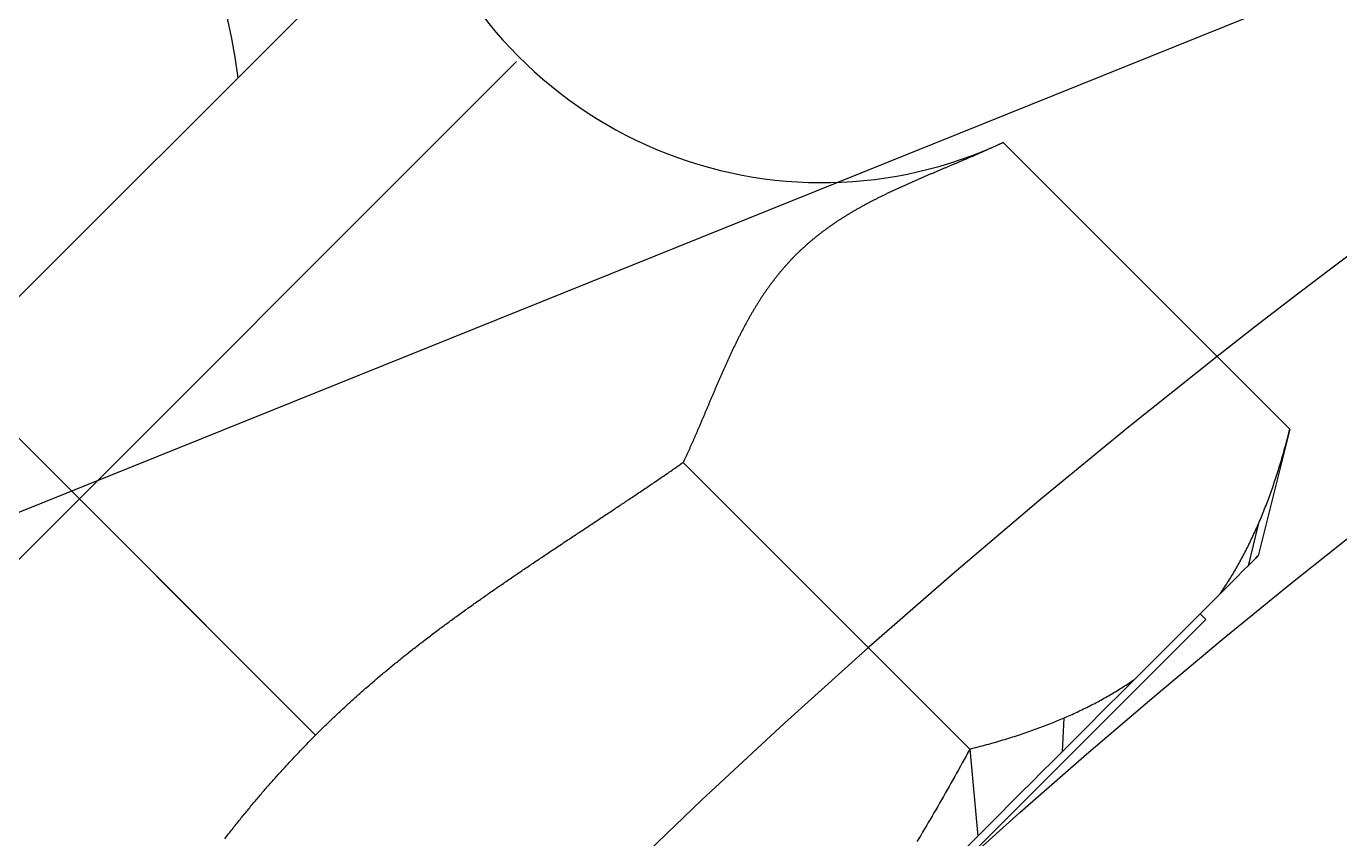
# Model space of a CAD drawing. Extents: x -67 to 151, y -79 to 36.
# Drawn here: x -26.33 to -20.47, y 24.58 to 28.2 of the extents above; entities that cross this region are included whole.
import ezdxf

# ---------------------------------------------------------------- set-up
doc = ezdxf.new("R2010")
doc.units = 0
doc.linetypes.add('CENTER', pattern=[50.8, 31.75, -6.35, 6.35, -6.35])
doc.linetypes.add('DASHED', pattern=[19.05, 12.7, -6.35])
doc.layers.get('0').update_dxf_attribs({"linetype": 'CONTINUOUS'})
doc.layers.add('CENTER', color=1, linetype='CENTER')

msp = doc.modelspace()

# ---------------------------------------------------------------- linework, layer by layer
at = {"color": 7, "linetype": 'CONTINUOUS'}
for p, q in [((-22.7092, 27.5059), (-12.7071, 31.5362)), ((-28.7781, 24.5797), (-24.5797, 28.7781)), ((-28.0602, 24.1248), (-24.1419, 28.0459)), ((-26.6789, 26.6789), (-25.0381, 25.0381)), ((-20.6889, 26.4044), (-20.8303, 25.8387)), ((-22.1178, 24.9755, 3.5), (-23.3975, 26.2552, 3.5)), ((-20.8304, 25.9782, 0.6952), (-20.8748, 25.7942, 0.6644)), ((-21.0895, 25.5796), (-21.0641, 25.5542)), ((-21.0641, 25.5542), (-25.5542, 21.0641)), ((-21.6987, 25.1139, 2.8173), (-21.7048, 24.9642, 2.6888)), ((-22.1178, 24.9755, -3.5), (-22.0824, 24.5866, 3.067))]:
    msp.add_line(p, q, dxfattribs=at)
at = {"color": 7, "linetype": 'CONTINUOUS', "extrusion": (0.612372, 0.612372, -0.5)}
for p, q in [((-20.6889, 26.4044), (-21.9686, 27.6841)), ((-22.1178, 24.9755, -3.5), (-23.3975, 26.2552, -3.5)), ((-21.3822, 25.2868, -2.2179), (-21.0002, 25.6688, -1.2821))]:
    msp.add_line(p, q, dxfattribs=at)
at = {"color": 3, "linetype": 'DASHED'}
msp.add_line((-29.3438, 24.8326), (-22.7092, 27.5059), dxfattribs=at)
at = {"color": 7, "linetype": 'CONTINUOUS', "extrusion": (0.707107, -0.707107, 0)}
for p, q in [((-21.3822, 25.2868, -2.2179), (-21.0002, 25.6688, -1.2821)), ((-21.0002, 25.6688, 1.2821), (-21.3822, 25.2868, 2.2179))]:
    msp.add_line(p, q, dxfattribs=at)
at = {"color": 7}
for points in [[(-21.9686, 27.6841, 0), (-21.9718, 27.6826, -0.0057), (-21.975, 27.6811, -0.0115), (-21.9782, 27.6796, -0.0172), (-21.9814, 27.6781, -0.0229), (-21.9845, 27.6766, -0.0286), (-21.9877, 27.6751, -0.0343), (-21.9909, 27.6737, -0.04), (-21.994, 27.6722, -0.0457), (-21.9972, 27.6707, -0.0514), (-22.0003, 27.6692, -0.057), (-22.0035, 27.6678, -0.0626), (-22.0066, 27.6663, -0.0683), (-22.0097, 27.6649, -0.0739), (-22.0129, 27.6635, -0.0795), (-22.016, 27.662, -0.0851), (-22.0191, 27.6606, -0.0906), (-22.0222, 27.6592, -0.0962), (-22.0254, 27.6578, -0.1017), (-22.0285, 27.6564, -0.1073), (-22.0316, 27.6549, -0.1128), (-22.0347, 27.6535, -0.1183), (-22.0377, 27.6522, -0.1238), (-22.0408, 27.6508, -0.1292), (-22.0439, 27.6494, -0.1347), (-22.047, 27.648, -0.1401), (-22.05, 27.6466, -0.1456), (-22.0531, 27.6453, -0.151), (-22.0561, 27.6439, -0.1564), (-22.0592, 27.6425, -0.1618), (-22.0623, 27.6412, -0.1672), (-22.0653, 27.6398, -0.1727), (-22.0684, 27.6385, -0.1781), (-22.0715, 27.6371, -0.1836), (-22.0746, 27.6357, -0.189), (-22.0777, 27.6344, -0.1945), (-22.0808, 27.633, -0.1999), (-22.0839, 27.6317, -0.2054), (-22.087, 27.6303, -0.2109), (-22.0901, 27.6289, -0.2164), (-22.0933, 27.6276, -0.2219), (-22.0964, 27.6262, -0.2274), (-22.0995, 27.6248, -0.2329), (-22.1027, 27.6235, -0.2384), (-22.1058, 27.6221, -0.2439), (-22.109, 27.6208, -0.2495), (-22.1121, 27.6194, -0.255), (-22.1153, 27.618, -0.2605), (-22.1185, 27.6167, -0.2661), (-22.1216, 27.6153, -0.2716), (-22.1248, 27.614, -0.2772), (-22.128, 27.6126, -0.2828), (-22.1312, 27.6112, -0.2883), (-22.1344, 27.6099, -0.2939), (-22.1376, 27.6085, -0.2995), (-22.1407, 27.6071, -0.3051), (-22.144, 27.6058, -0.3107), (-22.1472, 27.6044, -0.3163), (-22.1504, 27.603, -0.3219), (-22.1536, 27.6017, -0.3275), (-22.1568, 27.6003, -0.3331), (-22.16, 27.5989, -0.3387), (-22.1633, 27.5976, -0.3444), (-22.1665, 27.5962, -0.35), (-22.1697, 27.5948, -0.3556), (-22.173, 27.5934, -0.3613), (-22.1762, 27.5921, -0.3669), (-22.1795, 27.5907, -0.3726), (-22.1827, 27.5893, -0.3783), (-22.186, 27.588, -0.3839), (-22.1892, 27.5866, -0.3896), (-22.1925, 27.5852, -0.3953), (-22.1957, 27.5838, -0.401), (-22.199, 27.5824, -0.4067), (-22.2023, 27.5811, -0.4124), (-22.2055, 27.5797, -0.4181), (-22.2088, 27.5783, -0.4238), (-22.2121, 27.5769, -0.4295), (-22.2154, 27.5755, -0.4352), (-22.2187, 27.5741, -0.4409), (-22.2219, 27.5728, -0.4466), (-22.2252, 27.5714, -0.4523), (-22.2285, 27.57, -0.4581), (-22.2318, 27.5686, -0.4638), (-22.2351, 27.5672, -0.4696), (-22.2384, 27.5658, -0.4753), (-22.2417, 27.5644, -0.4811), (-22.245, 27.563, -0.4868), (-22.2483, 27.5616, -0.4926), (-22.2516, 27.5602, -0.4983), (-22.2549, 27.5588, -0.5041), (-22.2583, 27.5574, -0.5099), (-22.2616, 27.556, -0.5156), (-22.2649, 27.5546, -0.5214), (-22.2682, 27.5532, -0.5272), (-22.2715, 27.5518, -0.533), (-22.2748, 27.5504, -0.5388), (-22.2782, 27.549, -0.5446), (-22.2815, 27.5476, -0.5504), (-22.2848, 27.5462, -0.5562), (-22.2881, 27.5447, -0.562), (-22.2915, 27.5433, -0.5678), (-22.2948, 27.5419, -0.5736), (-22.2981, 27.5405, -0.5794), (-22.3014, 27.5391, -0.5853), (-22.3048, 27.5376, -0.5911), (-22.3081, 27.5362, -0.5969), (-22.3114, 27.5348, -0.6027), (-22.3148, 27.5334, -0.6086), (-22.3181, 27.5319, -0.6144), (-22.3214, 27.5305, -0.6202), (-22.3248, 27.529, -0.6261), (-22.3281, 27.5276, -0.6319), (-22.3314, 27.5262, -0.6378), (-22.3348, 27.5247, -0.6436), (-22.3381, 27.5233, -0.6495), (-22.3415, 27.5218, -0.6554), (-22.3448, 27.5204, -0.6612), (-22.3481, 27.5189, -0.6671), (-22.3515, 27.5175, -0.673), (-22.3548, 27.516, -0.6788), (-22.3581, 27.5146, -0.6847), (-22.3615, 27.5131, -0.6906), (-22.3648, 27.5116, -0.6965), (-22.3681, 27.5102, -0.7023), (-22.3715, 27.5087, -0.7082), (-22.3748, 27.5072, -0.7141), (-22.3782, 27.5058, -0.72), (-22.3815, 27.5043, -0.7259), (-22.3848, 27.5028, -0.7318), (-22.3881, 27.5013, -0.7377), (-22.3915, 27.4998, -0.7436), (-22.3948, 27.4983, -0.7495), (-22.3981, 27.4969, -0.7554), (-22.4015, 27.4954, -0.7613), (-22.4048, 27.4939, -0.7672), (-22.4081, 27.4924, -0.7731), (-22.4114, 27.4909, -0.779), (-22.4148, 27.4894, -0.7849), (-22.4181, 27.4879, -0.7908), (-22.4214, 27.4864, -0.7967), (-22.4247, 27.4848, -0.8027), (-22.428, 27.4833, -0.8086), (-22.4314, 27.4818, -0.8145), (-22.4347, 27.4803, -0.8204), (-22.438, 27.4788, -0.8263), (-22.4413, 27.4772, -0.8323), (-22.4446, 27.4757, -0.8382), (-22.4479, 27.4742, -0.8441), (-22.4512, 27.4726, -0.85), (-22.4545, 27.4711, -0.856), (-22.4578, 27.4696, -0.8619), (-22.4611, 27.468, -0.8678), (-22.4644, 27.4665, -0.8738), (-22.4677, 27.4649, -0.8797), (-22.471, 27.4633, -0.8856), (-22.4743, 27.4618, -0.8916), (-22.4776, 27.4602, -0.8975), (-22.4808, 27.4587, -0.9035), (-22.4841, 27.4571, -0.9094), (-22.4874, 27.4555, -0.9153), (-22.4907, 27.4539, -0.9213), (-22.4939, 27.4524, -0.9272), (-22.4972, 27.4508, -0.9332), (-22.5005, 27.4492, -0.9391), (-22.5037, 27.4476, -0.945), (-22.507, 27.446, -0.951), (-22.5102, 27.4444, -0.9569), (-22.5135, 27.4428, -0.9629), (-22.5167, 27.4412, -0.9688), (-22.52, 27.4396, -0.9748), (-22.5232, 27.438, -0.9807), (-22.5265, 27.4363, -0.9866), (-22.5297, 27.4347, -0.9926), (-22.5329, 27.4331, -0.9985), (-22.5361, 27.4315, -1.0045), (-22.5394, 27.4298, -1.0104), (-22.5426, 27.4282, -1.0164), (-22.5458, 27.4265, -1.0223), (-22.549, 27.4249, -1.0283), (-22.5522, 27.4232, -1.0342), (-22.5554, 27.4216, -1.0402), (-22.5586, 27.4199, -1.0461), (-22.5618, 27.4183, -1.052), (-22.5649, 27.4166, -1.058), (-22.5681, 27.4149, -1.0639), (-22.5713, 27.4132, -1.0699), (-22.5745, 27.4115, -1.0758), (-22.5776, 27.4099, -1.0818), (-22.5808, 27.4082, -1.0877), (-22.5839, 27.4065, -1.0936), (-22.5871, 27.4048, -1.0996), (-22.5902, 27.403, -1.1055), (-22.5934, 27.4013, -1.1115), (-22.5965, 27.3996, -1.1174), (-22.5996, 27.3979, -1.1233), (-22.6027, 27.3962, -1.1293), (-22.6059, 27.3944, -1.1352), (-22.609, 27.3927, -1.1411), (-22.6121, 27.391, -1.1471), (-22.6152, 27.3892, -1.153), (-22.6183, 27.3875, -1.1589), (-22.6214, 27.3857, -1.1649), (-22.6244, 27.384, -1.1708), (-22.6275, 27.3822, -1.1767), (-22.6306, 27.3804, -1.1826), (-22.6336, 27.3787, -1.1886), (-22.6367, 27.3769, -1.1945), (-22.6397, 27.3751, -1.2004), (-22.6428, 27.3733, -1.2063), (-22.6458, 27.3715, -1.2122), (-22.6489, 27.3697, -1.2182), (-22.6519, 27.3679, -1.2241), (-22.6549, 27.3661, -1.23), (-22.6579, 27.3643, -1.2359), (-22.6609, 27.3625, -1.2418), (-22.6639, 27.3606, -1.2477), (-22.6669, 27.3588, -1.2536), (-22.6699, 27.357, -1.2595), (-22.6729, 27.3551, -1.2654), (-22.6758, 27.3533, -1.2713), (-22.6788, 27.3515, -1.2772), (-22.6818, 27.3496, -1.2831), (-22.6847, 27.3477, -1.289), (-22.6876, 27.3459, -1.2949), (-22.6906, 27.344, -1.3007), (-22.6935, 27.3421, -1.3066), (-22.6964, 27.3403, -1.3125), (-22.6993, 27.3384, -1.3184), (-22.7022, 27.3365, -1.3242), (-22.7051, 27.3346, -1.3301), (-22.708, 27.3327, -1.336), (-22.7109, 27.3308, -1.3418), (-22.7138, 27.3289, -1.3477), (-22.7167, 27.3269, -1.3536), (-22.7195, 27.325, -1.3594), (-22.7224, 27.3231, -1.3653), (-22.7252, 27.3212, -1.3711), (-22.728, 27.3192, -1.377), (-22.7309, 27.3173, -1.3828), (-22.7337, 27.3153, -1.3887), (-22.7365, 27.3134, -1.3945), (-22.7393, 27.3114, -1.4003), (-22.7421, 27.3094, -1.4062), (-22.7449, 27.3075, -1.412), (-22.7476, 27.3055, -1.4178), (-22.7504, 27.3035, -1.4236), (-22.7532, 27.3015, -1.4294), (-22.7559, 27.2995, -1.4352), (-22.7587, 27.2975, -1.441), (-22.7614, 27.2955, -1.4468), (-22.7641, 27.2935, -1.4526), (-22.7668, 27.2915, -1.4584), (-22.7695, 27.2895, -1.4642), (-22.7722, 27.2874, -1.47), (-22.7749, 27.2854, -1.4758), (-22.7776, 27.2834, -1.4816), (-22.7803, 27.2813, -1.4873), (-22.783, 27.2793, -1.4931), (-22.7856, 27.2773, -1.4989), (-22.7883, 27.2752, -1.5047), (-22.7909, 27.2731, -1.5104), (-22.7935, 27.2711, -1.5162), (-22.7962, 27.269, -1.5219), (-22.7988, 27.2669, -1.5276), (-22.8014, 27.2649, -1.5334), (-22.804, 27.2628, -1.5391), (-22.8066, 27.2607, -1.5448), (-22.8091, 27.2586, -1.5506), (-22.8117, 27.2565, -1.5563), (-22.8143, 27.2544, -1.562), (-22.8168, 27.2523, -1.5677), (-22.8194, 27.2502, -1.5734), (-22.8219, 27.2481, -1.5791), (-22.8244, 27.2459, -1.5848), (-22.8269, 27.2438, -1.5905), (-22.8295, 27.2417, -1.5961), (-22.832, 27.2395, -1.6018), (-22.8344, 27.2374, -1.6075), (-22.8369, 27.2353, -1.6132), (-22.8394, 27.2331, -1.6188), (-22.8419, 27.231, -1.6245), (-22.8443, 27.2288, -1.6301), (-22.8468, 27.2266, -1.6358), (-22.8492, 27.2245, -1.6414), (-22.8516, 27.2223, -1.647), (-22.854, 27.2201, -1.6526), (-22.8564, 27.218, -1.6583), (-22.8588, 27.2158, -1.6639), (-22.8612, 27.2136, -1.6695), (-22.8636, 27.2114, -1.6751), (-22.866, 27.2092, -1.6807), (-22.8683, 27.207, -1.6863), (-22.8707, 27.2048, -1.6918), (-22.873, 27.2026, -1.6974), (-22.8754, 27.2004, -1.703), (-22.8777, 27.1982, -1.7085), (-22.88, 27.1959, -1.7141), (-22.8823, 27.1937, -1.7196), (-22.8846, 27.1915, -1.7252), (-22.8869, 27.1893, -1.7307), (-22.8892, 27.187, -1.7362), (-22.8914, 27.1848, -1.7417), (-22.8937, 27.1825, -1.7472), (-22.8959, 27.1803, -1.7528), (-22.8982, 27.178, -1.7583), (-22.9004, 27.1758, -1.7638), (-22.9027, 27.1735, -1.7693), (-22.9049, 27.1712, -1.7748), (-22.9071, 27.1689, -1.7804), (-22.9093, 27.1666, -1.7859), (-22.9116, 27.1643, -1.7915), (-22.9138, 27.162, -1.797), (-22.916, 27.1596, -1.8026), (-22.9182, 27.1573, -1.8082), (-22.9204, 27.1549, -1.8137), (-22.9226, 27.1526, -1.8193), (-22.9248, 27.1502, -1.8249), (-22.927, 27.1478, -1.8305), (-22.9292, 27.1454, -1.8361), (-22.9313, 27.143, -1.8417), (-22.9335, 27.1406, -1.8474), (-22.9357, 27.1382, -1.853), (-22.9379, 27.1358, -1.8586), (-22.94, 27.1334, -1.8642), (-22.9422, 27.1309, -1.8699), (-22.9444, 27.1285, -1.8755), (-22.9465, 27.126, -1.8812), (-22.9487, 27.1235, -1.8868), (-22.9508, 27.121, -1.8925), (-22.9529, 27.1186, -1.8982), (-22.9551, 27.1161, -1.9039), (-22.9572, 27.1136, -1.9095), (-22.9593, 27.111, -1.9152), (-22.9614, 27.1085, -1.9209), (-22.9636, 27.106, -1.9266), (-22.9657, 27.1034, -1.9323), (-22.9678, 27.1009, -1.938), (-22.9699, 27.0983, -1.9437), (-22.972, 27.0957, -1.9494), (-22.9741, 27.0932, -1.9552), (-22.9762, 27.0906, -1.9609), (-22.9782, 27.088, -1.9666), (-22.9803, 27.0854, -1.9724), (-22.9824, 27.0828, -1.9781), (-22.9845, 27.0801, -1.9838), (-22.9865, 27.0775, -1.9896), (-22.9886, 27.0749, -1.9953), (-22.9906, 27.0722, -2.0011), (-22.9927, 27.0696, -2.0069), (-22.9947, 27.0669, -2.0126), (-22.9968, 27.0642, -2.0184), (-22.9988, 27.0615, -2.0242), (-23.0008, 27.0588, -2.03), (-23.0029, 27.0561, -2.0358), (-23.0049, 27.0534, -2.0416), (-23.0069, 27.0507, -2.0473), (-23.0089, 27.048, -2.0532), (-23.0109, 27.0453, -2.0589), (-23.0129, 27.0425, -2.0648), (-23.0149, 27.0398, -2.0706), (-23.0169, 27.037, -2.0764), (-23.0189, 27.0342, -2.0822), (-23.0209, 27.0315, -2.088), (-23.0228, 27.0287, -2.0939), (-23.0248, 27.0259, -2.0997), (-23.0268, 27.0231, -2.1055), (-23.0287, 27.0203, -2.1113), (-23.0307, 27.0175, -2.1172), (-23.0326, 27.0146, -2.123), (-23.0345, 27.0118, -2.1289), (-23.0365, 27.009, -2.1347), (-23.0384, 27.0061, -2.1406), (-23.0403, 27.0033, -2.1464), (-23.0423, 27.0004, -2.1523), (-23.0442, 26.9975, -2.1582), (-23.0461, 26.9946, -2.164), (-23.048, 26.9917, -2.1699), (-23.0499, 26.9889, -2.1757), (-23.0518, 26.9859, -2.1816), (-23.0536, 26.983, -2.1875), (-23.0555, 26.9801, -2.1934), (-23.0574, 26.9772, -2.1993), (-23.0593, 26.9743, -2.2051), (-23.0611, 26.9713, -2.211), (-23.063, 26.9684, -2.2169), (-23.0648, 26.9654, -2.2228), (-23.0667, 26.9624, -2.2287), (-23.0685, 26.9595, -2.2346), (-23.0704, 26.9565, -2.2405), (-23.0722, 26.9535, -2.2464), (-23.074, 26.9505, -2.2523), (-23.0759, 26.9475, -2.2582), (-23.0777, 26.9445, -2.2641), (-23.0795, 26.9415, -2.27), (-23.0813, 26.9385, -2.2759), (-23.0831, 26.9355, -2.2818), (-23.0849, 26.9324, -2.2878), (-23.0867, 26.9294, -2.2937), (-23.0885, 26.9264, -2.2996), (-23.0903, 26.9233, -2.3055), (-23.092, 26.9202, -2.3114), (-23.0938, 26.9172, -2.3174), (-23.0956, 26.9141, -2.3233), (-23.0974, 26.911, -2.3292), (-23.0991, 26.908, -2.3351), (-23.1009, 26.9049, -2.3411), (-23.1026, 26.9018, -2.347), (-23.1044, 26.8987, -2.3529), (-23.1061, 26.8956, -2.3589), (-23.1078, 26.8925, -2.3648), (-23.1096, 26.8894, -2.3707), (-23.1113, 26.8862, -2.3767), (-23.113, 26.8831, -2.3826), (-23.1147, 26.88, -2.3885), (-23.1164, 26.8768, -2.3945), (-23.1181, 26.8737, -2.4004), (-23.1199, 26.8705, -2.4064), (-23.1216, 26.8674, -2.4123), (-23.1232, 26.8642, -2.4182), (-23.1249, 26.8611, -2.4242), (-23.1266, 26.8579, -2.4301), (-23.1283, 26.8547, -2.4361), (-23.13, 26.8516, -2.442), (-23.1316, 26.8484, -2.448), (-23.1333, 26.8452, -2.4539), (-23.135, 26.842, -2.4598), (-23.1366, 26.8388, -2.4658), (-23.1383, 26.8356, -2.4717), (-23.1399, 26.8324, -2.4777), (-23.1416, 26.8292, -2.4836), (-23.1432, 26.826, -2.4896), (-23.1449, 26.8227, -2.4955), (-23.1465, 26.8195, -2.5015), (-23.1481, 26.8163, -2.5074), (-23.1497, 26.8131, -2.5134), (-23.1514, 26.8098, -2.5193), (-23.153, 26.8066, -2.5253), (-23.1546, 26.8034, -2.5312), (-23.1562, 26.8001, -2.5371), (-23.1578, 26.7969, -2.5431), (-23.1594, 26.7936, -2.549), (-23.161, 26.7903, -2.555), (-23.1626, 26.7871, -2.5609), (-23.1642, 26.7838, -2.5669), (-23.1658, 26.7806, -2.5728), (-23.1673, 26.7773, -2.5787), (-23.1689, 26.774, -2.5847), (-23.1705, 26.7707, -2.5906), (-23.1721, 26.7675, -2.5966), (-23.1736, 26.7642, -2.6025), (-23.1752, 26.7609, -2.6084), (-23.1767, 26.7576, -2.6144), (-23.1783, 26.7543, -2.6203), (-23.1798, 26.751, -2.6262), (-23.1814, 26.7477, -2.6322), (-23.1829, 26.7444, -2.6381), (-23.1845, 26.7411, -2.644), (-23.186, 26.7378, -2.65), (-23.1876, 26.7345, -2.6559), (-23.1891, 26.7312, -2.6618), (-23.1906, 26.7279, -2.6677), (-23.1922, 26.7246, -2.6737), (-23.1937, 26.7213, -2.6796), (-23.1952, 26.718, -2.6855), (-23.1967, 26.7147, -2.6914), (-23.1982, 26.7113, -2.6973), (-23.1997, 26.708, -2.7033), (-23.2013, 26.7047, -2.7092), (-23.2028, 26.7014, -2.7151), (-23.2043, 26.6981, -2.721), (-23.2058, 26.6947, -2.7269), (-23.2073, 26.6914, -2.7328), (-23.2088, 26.6881, -2.7387), (-23.2102, 26.6847, -2.7446), (-23.2117, 26.6814, -2.7505), (-23.2132, 26.6781, -2.7564), (-23.2147, 26.6748, -2.7623), (-23.2162, 26.6714, -2.7682), (-23.2177, 26.6681, -2.7741), (-23.2191, 26.6648, -2.78), (-23.2206, 26.6614, -2.7859), (-23.2221, 26.6581, -2.7918), (-23.2236, 26.6548, -2.7977), (-23.225, 26.6514, -2.8035), (-23.2265, 26.6481, -2.8094), (-23.228, 26.6447, -2.8153), (-23.2294, 26.6414, -2.8212), (-23.2309, 26.6381, -2.827), (-23.2323, 26.6347, -2.8329), (-23.2338, 26.6314, -2.8388), (-23.2352, 26.6281, -2.8446), (-23.2367, 26.6247, -2.8505), (-23.2381, 26.6214, -2.8564), (-23.2396, 26.6181, -2.8622), (-23.241, 26.6147, -2.8681), (-23.2424, 26.6114, -2.8739), (-23.2439, 26.608, -2.8798), (-23.2453, 26.6047, -2.8856), (-23.2467, 26.6014, -2.8914), (-23.2482, 26.598, -2.8973), (-23.2496, 26.5947, -2.9031), (-23.251, 26.5914, -2.9089), (-23.2525, 26.5881, -2.9148), (-23.2539, 26.5847, -2.9206), (-23.2553, 26.5814, -2.9264), (-23.2567, 26.5781, -2.9322), (-23.2581, 26.5747, -2.938), (-23.2596, 26.5714, -2.9438), (-23.261, 26.5681, -2.9496), (-23.2624, 26.5648, -2.9554), (-23.2638, 26.5614, -2.9612), (-23.2652, 26.5581, -2.967), (-23.2666, 26.5548, -2.9728), (-23.268, 26.5515, -2.9786), (-23.2694, 26.5482, -2.9844), (-23.2708, 26.5449, -2.9901), (-23.2722, 26.5416, -2.9959), (-23.2736, 26.5382, -3.0017), (-23.275, 26.5349, -3.0074), (-23.2764, 26.5316, -3.0132), (-23.2778, 26.5283, -3.0189), (-23.2792, 26.525, -3.0247), (-23.2806, 26.5217, -3.0304), (-23.282, 26.5184, -3.0362), (-23.2834, 26.5151, -3.0419), (-23.2848, 26.5118, -3.0476), (-23.2862, 26.5086, -3.0534), (-23.2875, 26.5053, -3.0591), (-23.2889, 26.502, -3.0648), (-23.2903, 26.4987, -3.0705), (-23.2917, 26.4954, -3.0762), (-23.2931, 26.4922, -3.0819), (-23.2945, 26.4889, -3.0877), (-23.2958, 26.4856, -3.0933), (-23.2972, 26.4823, -3.099), (-23.2986, 26.4791, -3.1047), (-23.3, 26.4758, -3.1104), (-23.3013, 26.4726, -3.1161), (-23.3027, 26.4693, -3.1217), (-23.3041, 26.4661, -3.1274), (-23.3055, 26.4628, -3.133), (-23.3068, 26.4596, -3.1387), (-23.3082, 26.4563, -3.1444), (-23.3096, 26.4531, -3.15), (-23.3109, 26.4499, -3.1556), (-23.3123, 26.4466, -3.1613), (-23.3137, 26.4434, -3.1669), (-23.3151, 26.4402, -3.1725), (-23.3164, 26.437, -3.1781), (-23.3178, 26.4338, -3.1837), (-23.3192, 26.4306, -3.1893), (-23.3205, 26.4274, -3.1949), (-23.3219, 26.4242, -3.2005), (-23.3233, 26.421, -3.2061), (-23.3246, 26.4178, -3.2117), (-23.326, 26.4146, -3.2172), (-23.3273, 26.4114, -3.2228), (-23.3287, 26.4082, -3.2284), (-23.3301, 26.4051, -3.2339), (-23.3314, 26.4019, -3.2395), (-23.3328, 26.3987, -3.245), (-23.3342, 26.3956, -3.2505), (-23.3355, 26.3924, -3.2561), (-23.3369, 26.3893, -3.2616), (-23.3382, 26.3861, -3.2671), (-23.3396, 26.383, -3.2726), (-23.341, 26.3799, -3.2781), (-23.3423, 26.3767, -3.2836), (-23.3437, 26.3736, -3.2891), (-23.345, 26.3705, -3.2946), (-23.3464, 26.3674, -3.3001), (-23.3478, 26.3643, -3.3055), (-23.3491, 26.3612, -3.311), (-23.3505, 26.3581, -3.3164), (-23.3519, 26.355, -3.3219), (-23.3532, 26.3519, -3.3273), (-23.3546, 26.3489, -3.3328), (-23.3559, 26.3458, -3.3382), (-23.3573, 26.3427, -3.3436), (-23.3587, 26.3397, -3.349), (-23.36, 26.3366, -3.3544), (-23.3614, 26.3336, -3.3599), (-23.3628, 26.3305, -3.3653), (-23.3642, 26.3274, -3.3708), (-23.3655, 26.3243, -3.3762), (-23.3669, 26.3213, -3.3817), (-23.3683, 26.3182, -3.3872), (-23.3697, 26.3151, -3.3927), (-23.3712, 26.312, -3.3983), (-23.3726, 26.3088, -3.4038), (-23.374, 26.3057, -3.4094), (-23.3754, 26.3026, -3.4149), (-23.3769, 26.2995, -3.4205), (-23.3783, 26.2963, -3.4261), (-23.3797, 26.2932, -3.4317), (-23.3812, 26.2901, -3.4374), (-23.3826, 26.2869, -3.443), (-23.3841, 26.2838, -3.4487), (-23.3856, 26.2806, -3.4543), (-23.387, 26.2775, -3.46), (-23.3885, 26.2743, -3.4657), (-23.39, 26.2711, -3.4714), (-23.3915, 26.268, -3.4771), (-23.393, 26.2648, -3.4828), (-23.3945, 26.2616, -3.4885), (-23.396, 26.2584, -3.4943), (-23.3975, 26.2552, -3.5)], [(-21.0002, 25.6688, -1.2821), (-20.9959, 25.6751, -1.2693), (-20.9917, 25.6813, -1.2564), (-20.9875, 25.6876, -1.2435), (-20.9833, 25.6939, -1.2307), (-20.9791, 25.7002, -1.2178), (-20.9749, 25.7066, -1.2049), (-20.9708, 25.713, -1.1921), (-20.9667, 25.7194, -1.1792), (-20.9626, 25.7258, -1.1663), (-20.9586, 25.7323, -1.1534), (-20.9545, 25.7388, -1.1405), (-20.9505, 25.7453, -1.1276), (-20.9465, 25.7519, -1.1147), (-20.9426, 25.7585, -1.1017), (-20.9386, 25.7651, -1.0888), (-20.9347, 25.7717, -1.0759), (-20.9308, 25.7784, -1.0629), (-20.9269, 25.7851, -1.05), (-20.9231, 25.7918, -1.037), (-20.9193, 25.7986, -1.024), (-20.9154, 25.8054, -1.0111), (-20.9117, 25.8122, -0.9981), (-20.9079, 25.8191, -0.9851), (-20.9042, 25.826, -0.972), (-20.9004, 25.8329, -0.959), (-20.8967, 25.8398, -0.946), (-20.8931, 25.8468, -0.9329), (-20.8894, 25.8538, -0.9199), (-20.8858, 25.8609, -0.9068), (-20.8822, 25.8679, -0.8937), (-20.8786, 25.875, -0.8806), (-20.875, 25.8822, -0.8675), (-20.8715, 25.8893, -0.8544), (-20.8679, 25.8965, -0.8413), (-20.8644, 25.9038, -0.8281), (-20.861, 25.911, -0.8149), (-20.8575, 25.9183, -0.8018), (-20.854, 25.9257, -0.7886), (-20.8506, 25.933, -0.7754), (-20.8472, 25.9404, -0.7621), (-20.8438, 25.9478, -0.7489), (-20.8405, 25.9553, -0.7356), (-20.8371, 25.9628, -0.7224), (-20.8338, 25.9703, -0.7091), (-20.8305, 25.9779, -0.6958), (-20.8272, 25.9855, -0.6824), (-20.8239, 25.9931, -0.6691), (-20.8207, 26.0008, -0.6557), (-20.8175, 26.0085, -0.6423), (-20.8143, 26.0162, -0.6289), (-20.8111, 26.024, -0.6155), (-20.8079, 26.0318, -0.6021), (-20.8048, 26.0397, -0.5886), (-20.8016, 26.0475, -0.5751), (-20.7985, 26.0554, -0.5616), (-20.7954, 26.0634, -0.5481), (-20.7924, 26.0714, -0.5345), (-20.7893, 26.0794, -0.521), (-20.7863, 26.0875, -0.5074), (-20.7833, 26.0956, -0.4938), (-20.7803, 26.1037, -0.4801), (-20.7773, 26.1119, -0.4665), (-20.7743, 26.1201, -0.4528), (-20.7714, 26.1284, -0.4391), (-20.7685, 26.1366, -0.4253), (-20.7655, 26.145, -0.4116), (-20.7627, 26.1533, -0.3978), (-20.7598, 26.1617, -0.384), (-20.7569, 26.1702, -0.3701), (-20.7541, 26.1787, -0.3563), (-20.7513, 26.1872, -0.3424), (-20.7485, 26.1958, -0.3285), (-20.7457, 26.2044, -0.3145), (-20.7429, 26.213, -0.3006), (-20.7402, 26.2217, -0.2866), (-20.7375, 26.2304, -0.2725), (-20.7348, 26.2392, -0.2585), (-20.7321, 26.248, -0.2444), (-20.7294, 26.2569, -0.2303), (-20.7267, 26.2658, -0.2161), (-20.7241, 26.2747, -0.2019), (-20.7215, 26.2837, -0.1877), (-20.7189, 26.2927, -0.1735), (-20.7163, 26.3018, -0.1592), (-20.7137, 26.3109, -0.1449), (-20.7112, 26.32, -0.1306), (-20.7086, 26.3292, -0.1162), (-20.7061, 26.3385, -0.1018), (-20.7036, 26.3477, -0.0874), (-20.7011, 26.3571, -0.0729), (-20.6986, 26.3664, -0.0584), (-20.6962, 26.3759, -0.0438), (-20.6937, 26.3853, -0.0293), (-20.6913, 26.3948, -0.0146), (-20.6889, 26.4044, 0)], [(-25.4435, 24.575, 3.5), (-25.4393, 24.5805, 3.5), (-25.4351, 24.5859, 3.5), (-25.4309, 24.5913, 3.5), (-25.4266, 24.5967, 3.5), (-25.4224, 24.6022, 3.5), (-25.4182, 24.6076, 3.5), (-25.4139, 24.6129, 3.5), (-25.4097, 24.6183, 3.5), (-25.4054, 24.6237, 3.5), (-25.4012, 24.6291, 3.5), (-25.3969, 24.6344, 3.5), (-25.3927, 24.6398, 3.5), (-25.3884, 24.6451, 3.5), (-25.3841, 24.6505, 3.5), (-25.3798, 24.6558, 3.5), (-25.3756, 24.6611, 3.5), (-25.3713, 24.6664, 3.5), (-25.367, 24.6717, 3.5), (-25.3627, 24.677, 3.5), (-25.3584, 24.6823, 3.5), (-25.3541, 24.6876, 3.5), (-25.3498, 24.6929, 3.5), (-25.3455, 24.6981, 3.5), (-25.3412, 24.7034, 3.5), (-25.3368, 24.7086, 3.5), (-25.3325, 24.7138, 3.5), (-25.3282, 24.719, 3.5), (-25.3239, 24.7243, 3.5), (-25.3195, 24.7295, 3.5), (-25.3152, 24.7347, 3.5), (-25.3109, 24.7398, 3.5), (-25.3065, 24.745, 3.5), (-25.3022, 24.7502, 3.5), (-25.2978, 24.7553, 3.5), (-25.2934, 24.7605, 3.5), (-25.2891, 24.7656, 3.5), (-25.2847, 24.7707, 3.5), (-25.2803, 24.7758, 3.5), (-25.276, 24.7809, 3.5), (-25.2716, 24.786, 3.5), (-25.2672, 24.7911, 3.5), (-25.2628, 24.7962, 3.5), (-25.2584, 24.8012, 3.5), (-25.2541, 24.8063, 3.5), (-25.2497, 24.8113, 3.5), (-25.2453, 24.8164, 3.5), (-25.2409, 24.8214, 3.5), (-25.2365, 24.8264, 3.5), (-25.2321, 24.8314, 3.5), (-25.2276, 24.8364, 3.5), (-25.2232, 24.8414, 3.5), (-25.2188, 24.8463, 3.5), (-25.2144, 24.8513, 3.5), (-25.21, 24.8562, 3.5), (-25.2056, 24.8612, 3.5), (-25.2011, 24.8661, 3.5), (-25.1967, 24.871, 3.5), (-25.1923, 24.8759, 3.5), (-25.1878, 24.8808, 3.5), (-25.1834, 24.8857, 3.5), (-25.179, 24.8906, 3.5), (-25.1745, 24.8954, 3.5), (-25.1701, 24.9003, 3.5), (-25.1656, 24.9051, 3.5), (-25.1612, 24.9099, 3.5), (-25.1567, 24.9148, 3.5), (-25.1523, 24.9196, 3.5), (-25.1478, 24.9244, 3.5), (-25.1434, 24.9291, 3.5), (-25.1389, 24.9339, 3.5), (-25.1344, 24.9387, 3.5), (-25.13, 24.9434, 3.5), (-25.1255, 24.9482, 3.5), (-25.121, 24.9529, 3.5), (-25.1166, 24.9576, 3.5), (-25.1121, 24.9623, 3.5), (-25.1076, 24.967, 3.5), (-25.1032, 24.9717, 3.5), (-25.0987, 24.9763, 3.5), (-25.0942, 24.981, 3.5), (-25.0897, 24.9856, 3.5), (-25.0852, 24.9902, 3.5), (-25.0808, 24.9949, 3.5), (-25.0763, 24.9995, 3.5), (-25.0718, 25.0041, 3.5), (-25.0673, 25.0086, 3.5), (-25.0628, 25.0132, 3.5), (-25.0583, 25.0178, 3.5), (-25.0538, 25.0223, 3.5), (-25.0493, 25.0268, 3.5), (-25.0449, 25.0314, 3.5), (-25.0404, 25.0359, 3.5), (-25.0359, 25.0404, 3.5), (-25.0314, 25.0449, 3.5), (-25.0268, 25.0493, 3.5), (-25.0223, 25.0538, 3.5), (-25.0178, 25.0583, 3.5), (-25.0132, 25.0628, 3.5), (-25.0086, 25.0673, 3.5), (-25.0041, 25.0718, 3.5), (-24.9995, 25.0763, 3.5), (-24.9949, 25.0808, 3.5), (-24.9902, 25.0852, 3.5), (-24.9856, 25.0897, 3.5), (-24.981, 25.0942, 3.5), (-24.9763, 25.0987, 3.5), (-24.9717, 25.1032, 3.5), (-24.967, 25.1076, 3.5), (-24.9623, 25.1121, 3.5), (-24.9576, 25.1166, 3.5), (-24.9529, 25.121, 3.5), (-24.9482, 25.1255, 3.5), (-24.9434, 25.13, 3.5), (-24.9387, 25.1344, 3.5), (-24.9339, 25.1389, 3.5), (-24.9291, 25.1434, 3.5), (-24.9244, 25.1478, 3.5), (-24.9196, 25.1523, 3.5), (-24.9148, 25.1567, 3.5), (-24.9099, 25.1612, 3.5), (-24.9051, 25.1656, 3.5), (-24.9003, 25.1701, 3.5), (-24.8954, 25.1745, 3.5), (-24.8906, 25.179, 3.5), (-24.8857, 25.1834, 3.5), (-24.8808, 25.1878, 3.5), (-24.8759, 25.1923, 3.5), (-24.871, 25.1967, 3.5), (-24.8661, 25.2011, 3.5), (-24.8612, 25.2056, 3.5), (-24.8562, 25.21, 3.5), (-24.8513, 25.2144, 3.5), (-24.8463, 25.2188, 3.5), (-24.8414, 25.2232, 3.5), (-24.8364, 25.2276, 3.5), (-24.8314, 25.2321, 3.5), (-24.8264, 25.2365, 3.5), (-24.8214, 25.2409, 3.5), (-24.8164, 25.2453, 3.5), (-24.8113, 25.2497, 3.5), (-24.8063, 25.2541, 3.5), (-24.8012, 25.2584, 3.5), (-24.7962, 25.2628, 3.5), (-24.7911, 25.2672, 3.5), (-24.786, 25.2716, 3.5), (-24.7809, 25.276, 3.5), (-24.7758, 25.2803, 3.5), (-24.7707, 25.2847, 3.5), (-24.7656, 25.2891, 3.5), (-24.7605, 25.2934, 3.5), (-24.7553, 25.2978, 3.5), (-24.7502, 25.3022, 3.5), (-24.745, 25.3065, 3.5), (-24.7398, 25.3109, 3.5), (-24.7347, 25.3152, 3.5), (-24.7295, 25.3195, 3.5), (-24.7243, 25.3239, 3.5), (-24.719, 25.3282, 3.5), (-24.7138, 25.3325, 3.5), (-24.7086, 25.3368, 3.5), (-24.7034, 25.3412, 3.5), (-24.6981, 25.3455, 3.5), (-24.6929, 25.3498, 3.5), (-24.6876, 25.3541, 3.5), (-24.6823, 25.3584, 3.5), (-24.677, 25.3627, 3.5), (-24.6717, 25.367, 3.5), (-24.6664, 25.3713, 3.5), (-24.6611, 25.3756, 3.5), (-24.6558, 25.3798, 3.5), (-24.6505, 25.3841, 3.5), (-24.6451, 25.3884, 3.5), (-24.6398, 25.3927, 3.5), (-24.6344, 25.3969, 3.5), (-24.6291, 25.4012, 3.5), (-24.6237, 25.4054, 3.5), (-24.6183, 25.4097, 3.5), (-24.6129, 25.4139, 3.5), (-24.6076, 25.4182, 3.5), (-24.6022, 25.4224, 3.5), (-24.5967, 25.4266, 3.5), (-24.5913, 25.4309, 3.5), (-24.5859, 25.4351, 3.5), (-24.5805, 25.4393, 3.5), (-24.575, 25.4435, 3.5), (-24.5696, 25.4477, 3.5), (-24.5641, 25.452, 3.5), (-24.5587, 25.4562, 3.5), (-24.5532, 25.4604, 3.5), (-24.5477, 25.4646, 3.5), (-24.5423, 25.4687, 3.5), (-24.5368, 25.4729, 3.5), (-24.5313, 25.4771, 3.5), (-24.5258, 25.4813, 3.5), (-24.5203, 25.4855, 3.5), (-24.5148, 25.4896, 3.5), (-24.5092, 25.4938, 3.5), (-24.5037, 25.498, 3.5), (-24.4982, 25.5021, 3.5), (-24.4926, 25.5063, 3.5), (-24.4871, 25.5104, 3.5), (-24.4815, 25.5146, 3.5), (-24.476, 25.5187, 3.5), (-24.4704, 25.5229, 3.5), (-24.4649, 25.527, 3.5), (-24.4593, 25.5311, 3.5), (-24.4537, 25.5352, 3.5), (-24.4481, 25.5394, 3.5), (-24.4425, 25.5435, 3.5), (-24.4369, 25.5476, 3.5), (-24.4313, 25.5517, 3.5), (-24.4257, 25.5558, 3.5), (-24.4201, 25.5599, 3.5), (-24.4145, 25.564, 3.5), (-24.4089, 25.5681, 3.5), (-24.4033, 25.5722, 3.5), (-24.3976, 25.5762, 3.5), (-24.392, 25.5803, 3.5), (-24.3864, 25.5844, 3.5), (-24.3807, 25.5885, 3.5), (-24.3751, 25.5925, 3.5), (-24.3694, 25.5966, 3.5), (-24.3638, 25.6006, 3.5), (-24.3581, 25.6047, 3.5), (-24.3525, 25.6087, 3.5), (-24.3468, 25.6128, 3.5), (-24.3411, 25.6168, 3.5), (-24.3355, 25.6208, 3.5), (-24.3298, 25.6249, 3.5), (-24.3241, 25.6289, 3.5), (-24.3184, 25.6329, 3.5), (-24.3127, 25.6369, 3.5), (-24.307, 25.6409, 3.5), (-24.3013, 25.645, 3.5), (-24.2956, 25.649, 3.5), (-24.29, 25.653, 3.5), (-24.2843, 25.657, 3.5), (-24.2785, 25.661, 3.5), (-24.2728, 25.6649, 3.5), (-24.2671, 25.6689, 3.5), (-24.2614, 25.6729, 3.5), (-24.2557, 25.6769, 3.5), (-24.25, 25.6809, 3.5), (-24.2443, 25.6848, 3.5), (-24.2386, 25.6888, 3.5), (-24.2328, 25.6928, 3.5), (-24.2271, 25.6967, 3.5), (-24.2214, 25.7007, 3.5), (-24.2157, 25.7046, 3.5), (-24.2099, 25.7086, 3.5), (-24.2042, 25.7125, 3.5), (-24.1985, 25.7165, 3.5), (-24.1927, 25.7204, 3.5), (-24.187, 25.7244, 3.5), (-24.1813, 25.7283, 3.5), (-24.1755, 25.7322, 3.5), (-24.1698, 25.7361, 3.5), (-24.1641, 25.7401, 3.5), (-24.1583, 25.744, 3.5), (-24.1526, 25.7479, 3.5), (-24.1469, 25.7518, 3.5), (-24.1411, 25.7557, 3.5), (-24.1354, 25.7596, 3.5), (-24.1296, 25.7635, 3.5), (-24.1239, 25.7674, 3.5), (-24.1182, 25.7713, 3.5), (-24.1124, 25.7752, 3.5), (-24.1067, 25.7791, 3.5), (-24.101, 25.7829, 3.5), (-24.0952, 25.7868, 3.5), (-24.0895, 25.7907, 3.5), (-24.0837, 25.7946, 3.5), (-24.078, 25.7984, 3.5), (-24.0723, 25.8023, 3.5), (-24.0665, 25.8062, 3.5), (-24.0608, 25.81, 3.5), (-24.0551, 25.8139, 3.5), (-24.0493, 25.8177, 3.5), (-24.0436, 25.8216, 3.5), (-24.0379, 25.8254, 3.5), (-24.0321, 25.8293, 3.5), (-24.0264, 25.8331, 3.5), (-24.0207, 25.8369, 3.5), (-24.015, 25.8408, 3.5), (-24.0092, 25.8446, 3.5), (-24.0035, 25.8484, 3.5), (-23.9978, 25.8522, 3.5), (-23.9921, 25.856, 3.5), (-23.9864, 25.8599, 3.5), (-23.9807, 25.8637, 3.5), (-23.9749, 25.8675, 3.5), (-23.9692, 25.8713, 3.5), (-23.9635, 25.8751, 3.5), (-23.9578, 25.8789, 3.5), (-23.9521, 25.8827, 3.5), (-23.9464, 25.8864, 3.5), (-23.9407, 25.8902, 3.5), (-23.935, 25.894, 3.5), (-23.9294, 25.8978, 3.5), (-23.9237, 25.9016, 3.5), (-23.918, 25.9053, 3.5), (-23.9123, 25.9091, 3.5), (-23.9066, 25.9129, 3.5), (-23.9009, 25.9166, 3.5), (-23.8953, 25.9204, 3.5), (-23.8896, 25.9242, 3.5), (-23.8839, 25.9279, 3.5), (-23.8783, 25.9317, 3.5), (-23.8726, 25.9354, 3.5), (-23.867, 25.9392, 3.5), (-23.8613, 25.9429, 3.5), (-23.8557, 25.9466, 3.5), (-23.85, 25.9504, 3.5), (-23.8444, 25.9541, 3.5), (-23.8388, 25.9578, 3.5), (-23.8331, 25.9616, 3.5), (-23.8275, 25.9653, 3.5), (-23.8219, 25.969, 3.5), (-23.8163, 25.9727, 3.5), (-23.8107, 25.9764, 3.5), (-23.8051, 25.9801, 3.5), (-23.7995, 25.9839, 3.5), (-23.7939, 25.9876, 3.5), (-23.7883, 25.9913, 3.5), (-23.7827, 25.995, 3.5), (-23.7771, 25.9986, 3.5), (-23.7716, 26.0023, 3.5), (-23.766, 26.006, 3.5), (-23.7604, 26.0097, 3.5), (-23.7549, 26.0134, 3.5), (-23.7493, 26.0171, 3.5), (-23.7438, 26.0208, 3.5), (-23.7382, 26.0244, 3.5), (-23.7327, 26.0281, 3.5), (-23.7272, 26.0318, 3.5), (-23.7217, 26.0354, 3.5), (-23.7162, 26.0391, 3.5), (-23.7107, 26.0428, 3.5), (-23.7051, 26.0464, 3.5), (-23.6997, 26.0501, 3.5), (-23.6942, 26.0537, 3.5), (-23.6887, 26.0574, 3.5), (-23.6832, 26.061, 3.5), (-23.6777, 26.0646, 3.5), (-23.6723, 26.0683, 3.5), (-23.6668, 26.0719, 3.5), (-23.6614, 26.0756, 3.5), (-23.6559, 26.0792, 3.5), (-23.6505, 26.0828, 3.5), (-23.6451, 26.0864, 3.5), (-23.6397, 26.0901, 3.5), (-23.6343, 26.0937, 3.5), (-23.6289, 26.0973, 3.5), (-23.6235, 26.1009, 3.5), (-23.6181, 26.1045, 3.5), (-23.6127, 26.1081, 3.5), (-23.6073, 26.1117, 3.5), (-23.602, 26.1153, 3.5), (-23.5966, 26.1189, 3.5), (-23.5913, 26.1225, 3.5), (-23.586, 26.1261, 3.5), (-23.5806, 26.1297, 3.5), (-23.5753, 26.1333, 3.5), (-23.57, 26.1369, 3.5), (-23.5647, 26.1405, 3.5), (-23.5594, 26.144, 3.5), (-23.5541, 26.1476, 3.5), (-23.5488, 26.1512, 3.5), (-23.5436, 26.1548, 3.5), (-23.5383, 26.1583, 3.5), (-23.533, 26.1619, 3.5), (-23.5278, 26.1655, 3.5), (-23.5225, 26.1691, 3.5), (-23.5171, 26.1728, 3.5), (-23.5118, 26.1764, 3.5), (-23.5065, 26.18, 3.5), (-23.5011, 26.1837, 3.5), (-23.4958, 26.1874, 3.5), (-23.4904, 26.191, 3.5), (-23.485, 26.1947, 3.5), (-23.4796, 26.1984, 3.5), (-23.4742, 26.2021, 3.5), (-23.4688, 26.2059, 3.5), (-23.4633, 26.2096, 3.5), (-23.4579, 26.2134, 3.5), (-23.4525, 26.2171, 3.5), (-23.447, 26.2209, 3.5), (-23.4415, 26.2247, 3.5), (-23.4361, 26.2284, 3.5), (-23.4306, 26.2322, 3.5), (-23.4251, 26.236, 3.5), (-23.4196, 26.2399, 3.5), (-23.4141, 26.2437, 3.5), (-23.4086, 26.2475, 3.5), (-23.403, 26.2514, 3.5), (-23.3975, 26.2552, 3.5)], [(-22.1178, 24.9755, -3.5), (-22.1082, 24.9779, -3.4853), (-22.0987, 24.9803, -3.4707), (-22.0893, 24.9828, -3.4562), (-22.0798, 24.9852, -3.4416), (-22.0705, 24.9877, -3.4271), (-22.0611, 24.9902, -3.4126), (-22.0518, 24.9927, -3.3982), (-22.0426, 24.9952, -3.3838), (-22.0334, 24.9978, -3.3694), (-22.0243, 25.0003, -3.3551), (-22.0151, 25.0029, -3.3408), (-22.0061, 25.0055, -3.3265), (-21.9971, 25.0081, -3.3123), (-21.9881, 25.0107, -3.2981), (-21.9791, 25.0133, -3.2839), (-21.9703, 25.016, -3.2697), (-21.9614, 25.0187, -3.2556), (-21.9526, 25.0214, -3.2415), (-21.9438, 25.0241, -3.2275), (-21.9351, 25.0268, -3.2134), (-21.9264, 25.0296, -3.1994), (-21.9178, 25.0323, -3.1855), (-21.9092, 25.0351, -3.1715), (-21.9006, 25.0379, -3.1576), (-21.8921, 25.0407, -3.1437), (-21.8836, 25.0435, -3.1299), (-21.8751, 25.0464, -3.116), (-21.8667, 25.0493, -3.1022), (-21.8584, 25.0522, -3.0884), (-21.85, 25.0551, -3.0747), (-21.8417, 25.058, -3.0609), (-21.8335, 25.0609, -3.0472), (-21.8253, 25.0639, -3.0335), (-21.8171, 25.0669, -3.0199), (-21.809, 25.0699, -3.0062), (-21.8009, 25.0729, -2.9926), (-21.7928, 25.0759, -2.979), (-21.7848, 25.079, -2.9655), (-21.7768, 25.082, -2.9519), (-21.7688, 25.0851, -2.9384), (-21.7609, 25.0882, -2.9249), (-21.753, 25.0914, -2.9114), (-21.7452, 25.0945, -2.8979), (-21.7374, 25.0977, -2.8845), (-21.7296, 25.1009, -2.8711), (-21.7219, 25.1041, -2.8577), (-21.7142, 25.1073, -2.8443), (-21.7065, 25.1106, -2.8309), (-21.6989, 25.1138, -2.8176), (-21.6913, 25.1171, -2.8042), (-21.6837, 25.1204, -2.7909), (-21.6762, 25.1237, -2.7776), (-21.6687, 25.1271, -2.7644), (-21.6612, 25.1304, -2.7511), (-21.6538, 25.1338, -2.7379), (-21.6464, 25.1372, -2.7246), (-21.639, 25.1406, -2.7114), (-21.6317, 25.1441, -2.6982), (-21.6244, 25.1476, -2.685), (-21.6172, 25.151, -2.6719), (-21.6099, 25.1545, -2.6587), (-21.6027, 25.1581, -2.6456), (-21.5956, 25.1616, -2.6325), (-21.5884, 25.1652, -2.6194), (-21.5813, 25.1688, -2.6063), (-21.5743, 25.1724, -2.5932), (-21.5672, 25.176, -2.5801), (-21.5602, 25.1797, -2.5671), (-21.5532, 25.1834, -2.554), (-21.5463, 25.1871, -2.541), (-21.5394, 25.1908, -2.528), (-21.5325, 25.1945, -2.5149), (-21.5256, 25.1983, -2.5019), (-21.5188, 25.2021, -2.4889), (-21.512, 25.2059, -2.476), (-21.5052, 25.2097, -2.463), (-21.4985, 25.2135, -2.45), (-21.4918, 25.2174, -2.4371), (-21.4851, 25.2213, -2.4241), (-21.4785, 25.2252, -2.4112), (-21.4719, 25.2292, -2.3983), (-21.4653, 25.2331, -2.3853), (-21.4587, 25.2371, -2.3724), (-21.4522, 25.2411, -2.3595), (-21.4457, 25.2452, -2.3466), (-21.4392, 25.2492, -2.3337), (-21.4328, 25.2533, -2.3208), (-21.4264, 25.2574, -2.3079), (-21.42, 25.2615, -2.2951), (-21.4136, 25.2657, -2.2822), (-21.4073, 25.2699, -2.2693), (-21.401, 25.2741, -2.2565), (-21.3947, 25.2783, -2.2436), (-21.3885, 25.2825, -2.2307), (-21.3822, 25.2868, -2.2179)], [(-22.1178, 24.9755, 3.5), (-22.1262, 24.96, 3.5), (-22.1346, 24.9445, 3.5), (-22.1429, 24.9291, 3.5), (-22.1513, 24.9137, 3.5), (-22.1597, 24.8984, 3.5), (-22.1681, 24.8832, 3.5), (-22.1765, 24.868, 3.5), (-22.1849, 24.8529, 3.5), (-22.1933, 24.8378, 3.5), (-22.2017, 24.8228, 3.5), (-22.2101, 24.8079, 3.5), (-22.2186, 24.793, 3.5), (-22.227, 24.7782, 3.5), (-22.2354, 24.7634, 3.5), (-22.2438, 24.7487, 3.5), (-22.2523, 24.734, 3.5), (-22.2607, 24.7194, 3.5), (-22.2692, 24.7048, 3.5), (-22.2776, 24.6903, 3.5), (-22.2861, 24.6758, 3.5), (-22.2945, 24.6614, 3.5), (-22.303, 24.6471, 3.5), (-22.3115, 24.6328, 3.5), (-22.3199, 24.6186, 3.5), (-22.3284, 24.6044, 3.5), (-22.3369, 24.5902, 3.5), (-22.3454, 24.5761, 3.5), (-22.3539, 24.5621, 3.5)]]:
    msp.add_polyline3d(points, dxfattribs=at)
at = {"color": 7, "linetype": 'CONTINUOUS'}
msp.add_circle((0, 0), 33, dxfattribs=at)
for centre, radius, start, end in [((0, 0), 34, 141.82667, 128.17333), ((-27.6979, 27.6979), 2.33, 6.77787, 77.82), ((-22.7773, 29.4171), 1.9124, 199.519, 295.01462), ((0, 0), 28, 90, 270), ((0, 0), 27, 90, 270)]:
    msp.add_arc(centre, radius, start, end, dxfattribs=at)
at = {"color": 3, "linetype": 'DASHED'}
msp.add_arc((0, 0), 34, 128.17333, 141.82667, dxfattribs=at)
at = {"color": 7, "linetype": 'CONTINUOUS', "extrusion": (0.707107, -0.707107, 0)}
for start, end in [(338.77493, 21.22507), (278.77493, 321.22507), (38.77493, 81.22507)]:
    msp.add_arc((0, 0, -33), 3.5415, start, end, dxfattribs=at)
at = {"layer": 'CENTER', "color": 1, "linetype": 'CENTER'}
msp.add_line((1.4142, -1.4142), (-31.3618, 31.3618), dxfattribs=at)

doc.saveas('drawing.dxf')
